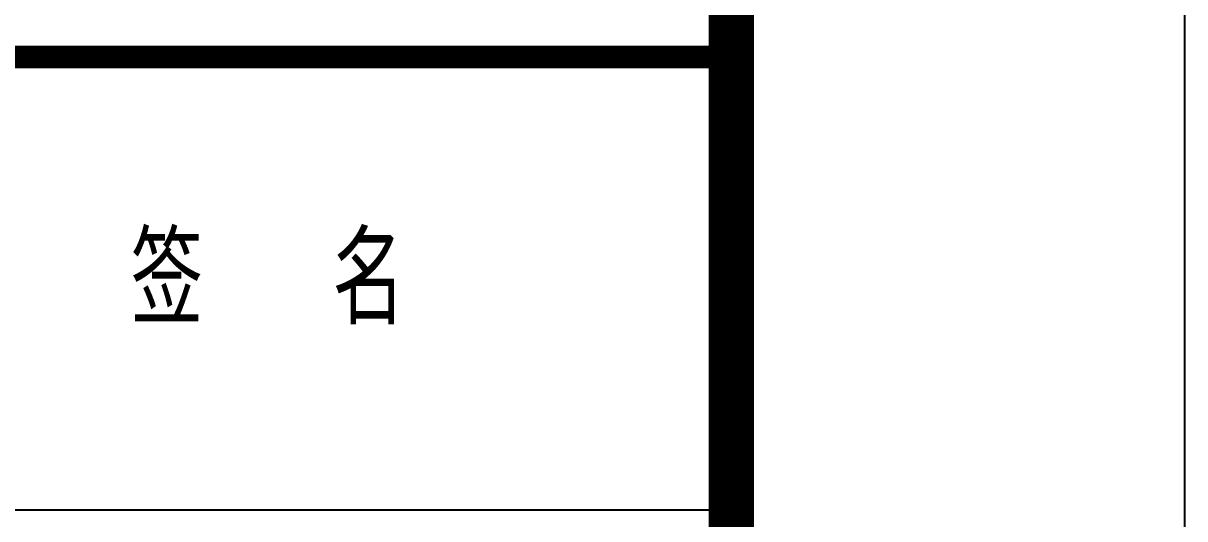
# Model space of a CAD drawing. Extents: x -417156 to 1571408, y 205758 to 1045562.
# Drawn here: x 920035 to 922597, y 1026806 to 1027900 of the extents above; entities that cross this region are included whole.
import ezdxf

# ---------------------------------------------------------------- set-up
doc = ezdxf.new("R2010")
doc.units = 0
doc.header["$LTSCALE"] = 1000
doc.header["$MEASUREMENT"] = 0
for name, color, linetype in [('PUB_TEXT', 7, 'CONTINUOUS'), ('PUB_TITLE', 4, 'CONTINUOUS'), ('TEL_TITLE', 7, 'CONTINUOUS')]:
    doc.layers.add(name, color=color, linetype=linetype)
doc.styles.add('TQ', font='txt.shx', dxfattribs={"width": 0.8, "bigfont": 'hztxt.shx'})

msp = doc.modelspace()

# ---------------------------------------------------------------- linework, layer by layer
at = {"layer": 'PUB_TITLE', "color": 4}
msp.add_line((916096.7, 1026825.7), (921596.7, 1026825.7), dxfattribs=at)
at = {"layer": 'PUB_TITLE', "color": 4, "const_width": 50}
msp.add_lwpolyline([(916096.7, 1027825.7), (921596.7, 1027825.7)], dxfattribs=at)
at = {"layer": 'TEL_TITLE'}
msp.add_lwpolyline([(863196.7, 1003561.6), (922596.7, 1003561.6), (922596.7, 1045561.6), (863196.7, 1045561.6)], close=True, dxfattribs=at)
at = {"layer": 'TEL_TITLE', "const_width": 100}
msp.add_lwpolyline([(865696.7, 1004561.6), (921596.7, 1004561.6), (921596.7, 1044561.6), (865696.7, 1044561.6)], close=True, dxfattribs=at)

# ---------------------------------------------------------------- texts
at = {"layer": 'PUB_TEXT', "color": 2, "insert": (920271.8, 1027435.3), "char_height": 200, "width": 1679.83, "attachment_point": 1, "style": 'TQ'}
msp.add_mtext('签  名', dxfattribs=at)

doc.saveas('drawing.dxf')
